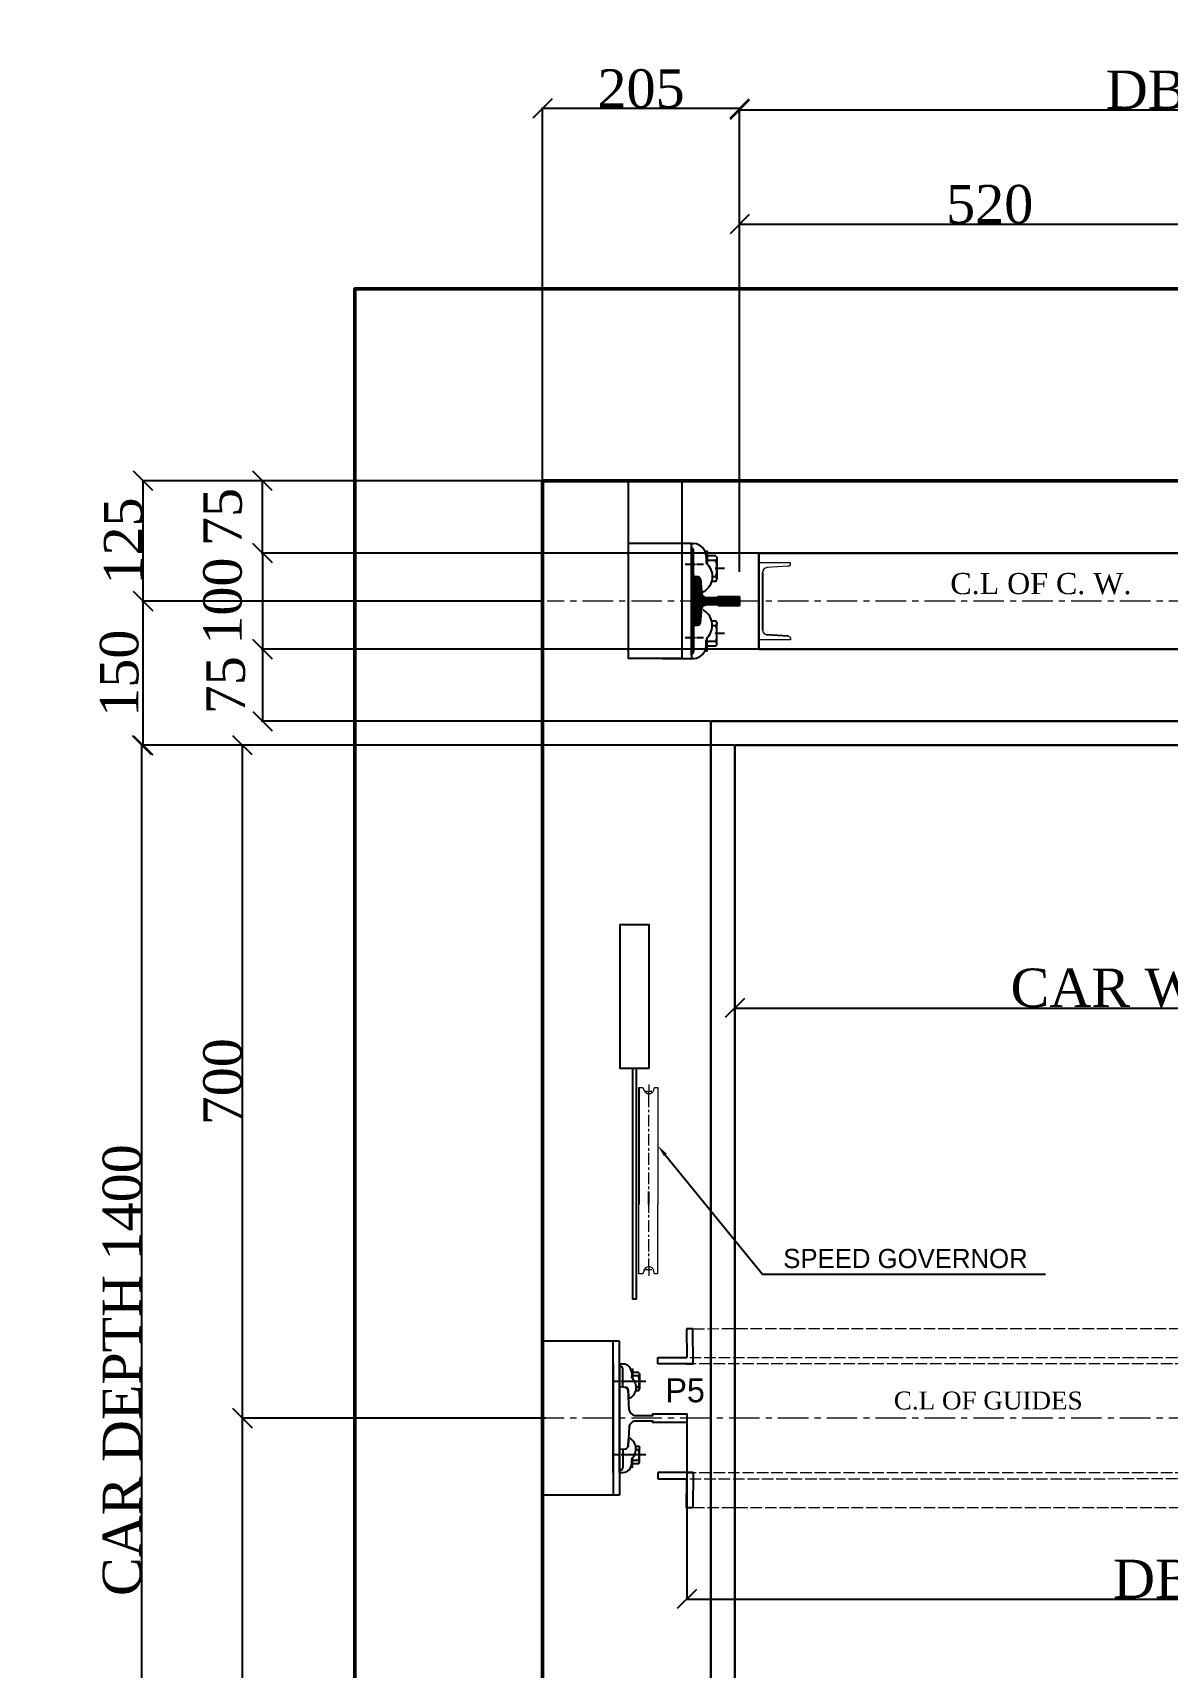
# Model space of a CAD drawing. Header units: millimetres. Extents: x 130 to 2662, y 155 to 3351.
# Drawn here: x 130 to 1310, y 1564 to 3265 of the extents above; entities that cross this region are included whole.
import ezdxf
from ezdxf import colors
from ezdxf.entities.mleader import LeaderData, LeaderLine
from ezdxf.math import Vec2, Vec3

# ---------------------------------------------------------------- set-up
doc = ezdxf.new("R2010")
doc.units = ezdxf.units.MM
for name, pattern in [('ACAD_ISO02W100', [15, 12, -3]), ('ACAD_ISO10W100', [18, 12, -3, 0, -3]), ('CENTER', [50.8, 31.75, -6.35, 6.35, -6.35])]:
    doc.linetypes.add(name, pattern=pattern)
for name, color, linetype in [('7', 6, 'ACAD_ISO10W100'), ('PDF_0', 7, 'Continuous'), ('PDF_gide rail', 7, 'Continuous')]:
    doc.layers.add(name, color=color, linetype=linetype)
for name, color, linetype, lineweight in [('CL', 2, 'CENTER', 0), ('DL', 8, 'ACAD_ISO02W100', 0), ('step&guides', 3, 'Continuous', 30), ('Wall', 1, 'Continuous', 50)]:
    doc.layers.add(name, color=color, linetype=linetype, lineweight=lineweight)
doc.styles.add('nassar2', font='cent.shx', dxfattribs={"height": 60})
doc.styles.add('top', font='cent.shx', dxfattribs={"height": 40})
doc.dimstyles.new('top', dxfattribs={"dimtxt": 35, "dimasz": 20, "dimexe": 1.25, "dimexo": 0.625, "dimtad": 1, "dimtxsty": 'top', "dimblk": 'OBLIQUE', "dimcen": 2.5, "dimadec": 0, "dimazin": 0, "dimtfac": 1, "dimtmove": 0, "dimatfit": 3, "dimldrblk": 'OBLIQUE', "dimfxl": 1, "dimarcsym": 0})
pattern_1 = [(45, (18899.27063, -6697.71146), (-0.08838834765, 0.08838834765), [])]

# ---------------------------------------------------------------- blocks, each defined once
blk = doc.blocks.new('_Oblique')
at = {"color": 0, "linetype": 'ByBlock', "lineweight": -2}
blk.add_line((-0.5, -0.5), (0.5, 0.5), dxfattribs=at)
blk = doc.blocks.new('*D3')
at = {"color": 0, "lineweight": -2, "transparency": 16777216}
for p, q in [((864.9, 2799.2), (864.9, 3066.8)), ((864.9, 3065.6), (1384.9, 3065.6)), ((1384.9, 3031.2), (1384.9, 3066.8))]:
    blk.add_line(p, q, dxfattribs=at)
at = {"layer": 'Defpoints', "color": 0, "transparency": 16777216}
for p in [(1384.9, 3065.6), (1384.9, 3030.5), (864.9, 2798.6)]:
    blk.add_point(p, dxfattribs=at)
at = {"color": 0, "lineweight": -2, "transparency": 16777216, "xscale": 20, "yscale": 20, "zscale": 20, "rotation": 180}
blk.add_blockref('_Oblique', (864.9, 3065.6), dxfattribs=at)
at = {"color": 0, "lineweight": -2, "transparency": 16777216, "xscale": 20, "yscale": 20, "zscale": 20}
blk.add_blockref('_Oblique', (1384.9, 3065.6), dxfattribs=at)
at = {"color": 0, "transparency": 16777216, "insert": (1124.9, 3086.2), "char_height": 40, "attachment_point": 5, "style": 'top'}
blk.add_mtext('520', dxfattribs=at)
blk = doc.blocks.new('*D5')
at = {"color": 0, "lineweight": -2, "transparency": 16777216}
for p, q in [((864.9, 2704), (864.9, 3185.9)), ((864.9, 3184.6), (1904.9, 3184.6)), ((1904.9, 2704), (1904.9, 3185.9))]:
    blk.add_line(p, q, dxfattribs=at)
at = {"layer": 'Defpoints', "color": 0, "transparency": 16777216}
for p in [(1904.9, 3184.6), (864.9, 2703.4), (1904.9, 2703.4)]:
    blk.add_point(p, dxfattribs=at)
at = {"color": 0, "lineweight": -2, "transparency": 16777216, "xscale": 20, "yscale": 20, "zscale": 20, "rotation": 180}
blk.add_blockref('_Oblique', (864.9, 3184.6), dxfattribs=at)
at = {"color": 0, "lineweight": -2, "transparency": 16777216, "xscale": 20, "yscale": 20, "zscale": 20}
blk.add_blockref('_Oblique', (1904.9, 3184.6), dxfattribs=at)
at = {"color": 0, "transparency": 16777216, "insert": (1384.9, 3205.2), "char_height": 40, "attachment_point": 5, "style": 'top'}
blk.add_mtext('DBG  1040', dxfattribs=at)
blk = doc.blocks.new('*D6')
at = {"color": 0, "lineweight": -2, "transparency": 16777216}
for p, q in [((659.9, 2674.2), (659.9, 3187.1)), ((864.9, 3185.9), (659.9, 3185.9)), ((864.9, 2709.8), (864.9, 3187.1))]:
    blk.add_line(p, q, dxfattribs=at)
at = {"layer": 'Defpoints', "color": 0, "transparency": 16777216}
for p in [(659.9, 3185.9), (864.9, 2709.2), (659.9, 2673.6)]:
    blk.add_point(p, dxfattribs=at)
at = {"color": 0, "lineweight": -2, "transparency": 16777216, "xscale": 20, "yscale": 20, "zscale": 20, "rotation": 180}
blk.add_blockref('_Oblique', (659.9, 3185.9), dxfattribs=at)
at = {"color": 0, "lineweight": -2, "transparency": 16777216, "xscale": 20, "yscale": 20, "zscale": 20}
blk.add_blockref('_Oblique', (864.9, 3185.9), dxfattribs=at)
at = {"color": 0, "transparency": 16777216, "insert": (762.4, 3206.5), "char_height": 40, "attachment_point": 5, "style": 'top'}
blk.add_mtext('205', dxfattribs=at)
blk = doc.blocks.new('*D18')
at = {"color": 0, "lineweight": -2, "transparency": 16777216}
for p, q in [((859.2, 2523.6), (242.3, 2523.6)), ((243.5, 1123.6), (243.5, 2523.6)), ((884.2, 1123.6), (242.3, 1123.6))]:
    blk.add_line(p, q, dxfattribs=at)
at = {"layer": 'Defpoints', "color": 0, "transparency": 16777216}
for p in [(243.5, 2523.6), (859.9, 2523.6), (884.9, 1123.6)]:
    blk.add_point(p, dxfattribs=at)
at = {"color": 0, "lineweight": -2, "transparency": 16777216, "xscale": 20, "yscale": 20, "zscale": 20}
for p, rotation in [((243.5, 2523.6), 90), ((243.5, 1123.6), 270)]:
    blk.add_blockref('_Oblique', p, dxfattribs=dict(at, rotation=rotation))
at = {"color": 0, "transparency": 16777216, "insert": (222.9, 1873.6), "char_height": 40, "attachment_point": 5, "rotation": 90, "style": 'top'}
blk.add_mtext('CAR DEPTH 1400', dxfattribs=at)
blk = doc.blocks.new('*D28')
at = {"color": 0, "lineweight": -2, "transparency": 16777216}
for p, q in [((664.2, 1823.6), (346.9, 1823.6)), ((348.1, 1123.6), (348.1, 1823.6)), ((464.2, 1123.6), (346.9, 1123.6))]:
    blk.add_line(p, q, dxfattribs=at)
at = {"layer": 'Defpoints', "color": 0, "transparency": 16777216}
for p in [(348.1, 1823.6), (664.9, 1823.6), (464.9, 1123.6)]:
    blk.add_point(p, dxfattribs=at)
at = {"color": 0, "lineweight": -2, "transparency": 16777216, "xscale": 20, "yscale": 20, "zscale": 20}
for p, rotation in [((348.1, 1823.6), 90), ((348.1, 1123.6), 270)]:
    blk.add_blockref('_Oblique', p, dxfattribs=dict(at, rotation=rotation))
at = {"color": 0, "transparency": 16777216, "insert": (327.5, 1473.6), "char_height": 40, "attachment_point": 5, "rotation": 90, "style": 'top'}
blk.add_mtext('700', dxfattribs=at)
blk = doc.blocks.new('*D19')
at = {"color": 0, "lineweight": -2, "transparency": 16777216}
for p, q in [((464.2, 2523.6), (346.9, 2523.6)), ((348.1, 1823.6), (348.1, 2523.6)), ((464.2, 1823.6), (346.9, 1823.6))]:
    blk.add_line(p, q, dxfattribs=at)
at = {"layer": 'Defpoints', "color": 0, "transparency": 16777216}
for p in [(348.1, 2523.6), (464.9, 2523.6), (464.9, 1823.6)]:
    blk.add_point(p, dxfattribs=at)
at = {"color": 0, "lineweight": -2, "transparency": 16777216, "xscale": 20, "yscale": 20, "zscale": 20}
for p, rotation in [((348.1, 2523.6), 90), ((348.1, 1823.6), 270)]:
    blk.add_blockref('_Oblique', p, dxfattribs=dict(at, rotation=rotation))
at = {"color": 0, "transparency": 16777216, "insert": (327.5, 2173.6), "char_height": 40, "attachment_point": 5, "rotation": 90, "style": 'top'}
blk.add_mtext('700', dxfattribs=at)
blk = doc.blocks.new('*D20')
at = {"color": 0, "lineweight": -2, "transparency": 16777216}
for p, q in [((659.2, 2798.6), (243.5, 2798.6)), ((244.8, 2673.6), (244.8, 2798.6)), ((659.2, 2673.6), (243.5, 2673.6))]:
    blk.add_line(p, q, dxfattribs=at)
at = {"layer": 'Defpoints', "color": 0, "transparency": 16777216}
for p in [(244.8, 2798.6), (659.9, 2798.6), (659.9, 2673.6)]:
    blk.add_point(p, dxfattribs=at)
at = {"color": 0, "lineweight": -2, "transparency": 16777216, "xscale": 20, "yscale": 20, "zscale": 20}
for p, rotation in [((244.8, 2798.6), 90), ((244.8, 2673.6), 270)]:
    blk.add_blockref('_Oblique', p, dxfattribs=dict(at, rotation=rotation))
at = {"color": 0, "transparency": 16777216, "insert": (224.2, 2736.1), "char_height": 40, "attachment_point": 5, "rotation": 90, "style": 'top'}
blk.add_mtext('125', dxfattribs=at)
blk = doc.blocks.new('*D29')
at = {"color": 0, "lineweight": -2, "transparency": 16777216}
for p, q in [((1959.9, 1827.5), (1959.9, 1634.2)), ((809.9, 1818.5), (809.9, 1634.2)), ((809.9, 1635.5), (1959.9, 1635.5))]:
    blk.add_line(p, q, dxfattribs=at)
at = {"layer": 'Defpoints', "color": 0, "transparency": 16777216}
for p in [(1959.9, 1828.1), (809.9, 1819.1), (1959.9, 1635.5)]:
    blk.add_point(p, dxfattribs=at)
at = {"color": 0, "lineweight": -2, "transparency": 16777216, "xscale": 20, "yscale": 20, "zscale": 20, "rotation": 180}
blk.add_blockref('_Oblique', (809.9, 1635.5), dxfattribs=at)
at = {"color": 0, "lineweight": -2, "transparency": 16777216, "xscale": 20, "yscale": 20, "zscale": 20}
blk.add_blockref('_Oblique', (1959.9, 1635.5), dxfattribs=at)
at = {"color": 0, "transparency": 16777216, "insert": (1384.9, 1656.1), "char_height": 40, "attachment_point": 5, "style": 'top'}
blk.add_mtext('DBG 1150', dxfattribs=at)
blk = doc.blocks.new('*D30')
at = {"color": 0, "lineweight": -2, "transparency": 16777216}
for p, q in [((859.9, 2523), (859.9, 2249)), ((1909.9, 2523), (1909.9, 2249)), ((859.9, 2250.3), (1909.9, 2250.3))]:
    blk.add_line(p, q, dxfattribs=at)
at = {"layer": 'Defpoints', "color": 0, "transparency": 16777216}
for p in [(859.9, 2523.6), (1909.9, 2523.6), (1909.9, 2250.3)]:
    blk.add_point(p, dxfattribs=at)
at = {"color": 0, "lineweight": -2, "transparency": 16777216, "xscale": 20, "yscale": 20, "zscale": 20, "rotation": 180}
blk.add_blockref('_Oblique', (859.9, 2250.3), dxfattribs=at)
at = {"color": 0, "lineweight": -2, "transparency": 16777216, "xscale": 20, "yscale": 20, "zscale": 20}
blk.add_blockref('_Oblique', (1909.9, 2250.3), dxfattribs=at)
at = {"color": 0, "transparency": 16777216, "insert": (1384.9, 2270.9), "char_height": 40, "attachment_point": 5, "style": 'top'}
blk.add_mtext('CAR WIDTH 1050', dxfattribs=at)
blk = doc.blocks.new('*D22')
at = {"color": 0, "lineweight": -2, "transparency": 16777216}
for p, q in [((299, 2673.6), (243.5, 2673.6)), ((244.8, 2523.6), (244.8, 2673.6)), ((859.2, 2523.6), (243.5, 2523.6))]:
    blk.add_line(p, q, dxfattribs=at)
at = {"layer": 'Defpoints', "color": 0, "transparency": 16777216}
for p in [(244.8, 2673.6), (299.6, 2673.6), (859.9, 2523.6)]:
    blk.add_point(p, dxfattribs=at)
at = {"color": 0, "lineweight": -2, "transparency": 16777216, "xscale": 20, "yscale": 20, "zscale": 20}
for p, rotation in [((244.8, 2673.6), 90), ((244.8, 2523.6), 270)]:
    blk.add_blockref('_Oblique', p, dxfattribs=dict(at, rotation=rotation))
at = {"color": 0, "transparency": 16777216, "insert": (220, 2598.6), "char_height": 40, "attachment_point": 5, "rotation": 90, "style": 'top'}
blk.add_mtext('150', dxfattribs=at)
blk = doc.blocks.new('*D31')
at = {"color": 0, "lineweight": -2, "transparency": 16777216}
for p, q in [((884.2, 2723.6), (367.5, 2723.6)), ((368.8, 2723.6), (368.8, 2623.6)), ((884.2, 2623.6), (367.5, 2623.6))]:
    blk.add_line(p, q, dxfattribs=at)
at = {"layer": 'Defpoints', "color": 0, "transparency": 16777216}
for p in [(884.9, 2723.6), (368.8, 2623.6), (884.9, 2623.6)]:
    blk.add_point(p, dxfattribs=at)
at = {"color": 0, "lineweight": -2, "transparency": 16777216, "xscale": 20, "yscale": 20, "zscale": 20}
for p, rotation in [((368.8, 2723.6), 90), ((368.8, 2623.6), 270)]:
    blk.add_blockref('_Oblique', p, dxfattribs=dict(at, rotation=rotation))
at = {"color": 0, "transparency": 16777216, "insert": (327.5, 2673.6), "char_height": 40, "attachment_point": 5, "rotation": 90, "style": 'top'}
blk.add_mtext('100', dxfattribs=at)
blk = doc.blocks.new('*D32')
at = {"color": 0, "lineweight": -2, "transparency": 16777216}
for p, q in [((884.2, 2623.6), (367.5, 2623.6)), ((368.8, 2623.6), (368.8, 2548.6)), ((834.2, 2548.6), (367.5, 2548.6))]:
    blk.add_line(p, q, dxfattribs=at)
at = {"layer": 'Defpoints', "color": 0, "transparency": 16777216}
for p in [(884.9, 2623.6), (368.8, 2548.6), (834.9, 2548.6)]:
    blk.add_point(p, dxfattribs=at)
at = {"color": 0, "lineweight": -2, "transparency": 16777216, "xscale": 20, "yscale": 20, "zscale": 20}
for p, rotation in [((368.8, 2623.6), 90), ((368.8, 2548.6), 270)]:
    blk.add_blockref('_Oblique', p, dxfattribs=dict(at, rotation=rotation))
at = {"color": 0, "transparency": 16777216, "insert": (330.8, 2586.1), "char_height": 40, "attachment_point": 5, "rotation": 90, "style": 'top'}
blk.add_mtext('75', dxfattribs=at)
blk = doc.blocks.new('*D23')
at = {"color": 0, "lineweight": -2, "transparency": 16777216}
for p, q in [((368.8, 2723.6), (368.8, 2798.6)), ((369.4, 2798.6), (370, 2798.6)), ((369.4, 2723.6), (370, 2723.6))]:
    blk.add_line(p, q, dxfattribs=at)
at = {"layer": 'Defpoints', "color": 0, "transparency": 16777216}
for p in [(368.8, 2798.6), (368.8, 2798.6), (368.8, 2723.6)]:
    blk.add_point(p, dxfattribs=at)
at = {"color": 0, "lineweight": -2, "transparency": 16777216, "xscale": 20, "yscale": 20, "zscale": 20}
for p, rotation in [((368.8, 2798.6), 90), ((368.8, 2723.6), 270)]:
    blk.add_blockref('_Oblique', p, dxfattribs=dict(at, rotation=rotation))
at = {"color": 0, "transparency": 16777216, "insert": (327.5, 2761.1), "char_height": 40, "attachment_point": 5, "rotation": 90, "style": 'top'}
blk.add_mtext('75', dxfattribs=at)

msp = doc.modelspace()

# ---------------------------------------------------------------- hatches: boundary and pattern name
h = msp.add_hatch()
h.set_pattern_fill('ANSI31', color=256)
h.set_pattern_definition(pattern_1)
h.paths.add_polyline_path([(814.853, 2698.702), (820.152, 2698.702, -0.26508525), (823.653, 2696.018), (825.467, 2681.569, 0.36605419), (830.045, 2677.334), (842.625, 2677.334), (842.625, 2678.234), (864.853, 2678.234), (864.853, 2673.702), (814.853, 2673.702)])
h = msp.add_hatch()
h.set_pattern_fill('ANSI31', color=256)
h.set_pattern_definition(pattern_1)
edge = h.paths.add_edge_path()
edge.add_line((814.853, 2648.23), (820.152, 2648.23))
edge.add_arc((819.548, 2652.643), 4.453, 277.78596, 337.173125)
edge.add_line((823.653, 2650.915), (825.467, 2665.363))
edge.add_arc((830.261, 2664.773), 4.83, 452.566246, 532.987701, ccw=False)
edge.add_line((830.045, 2669.599), (842.625, 2669.599))
edge.add_line((842.625, 2669.599), (842.625, 2668.698))
edge.add_line((842.625, 2668.698), (864.853, 2668.698))
edge.add_line((864.853, 2668.698), (864.853, 2673.702))
edge.add_line((864.853, 2673.702), (814.853, 2673.702))
edge.add_line((814.853, 2673.702), (814.853, 2648.23))

# ---------------------------------------------------------------- linework, layer by layer
for p, q in [((664.853, 2798.584), (2104.853, 2798.584)), ((814.853, 2698.466), (814.853, 2733.518)), ((820.152, 2698.702), (814.853, 2698.702)), ((814.853, 2698.466), (814.853, 2648.466)), ((888.629, 2703.302), (888.629, 2643.356)), ((830.045, 2677.334), (842.625, 2677.334)), ((830.045, 2669.982), (842.625, 2669.982)), ((842.625, 2677.334), (842.625, 2678.352)), ((842.625, 2678.352), (864.853, 2678.352)), ((842.625, 2678.234), (864.853, 2678.234)), ((842.625, 2670.071), (842.625, 2669.052)), ((864.853, 2678.352), (864.853, 2669.052)), ((864.853, 2678.352), (864.853, 2669.052)), ((864.853, 2669.052), (864.853, 2678.352)), ((864.853, 2678.234), (864.853, 2668.934)), ((864.853, 2678.234), (864.853, 2668.934)), ((842.625, 2669.052), (864.853, 2669.052)), ((842.625, 2668.934), (864.853, 2668.934)), ((820.152, 2648.702), (814.853, 2648.702)), ((814.853, 2648.466), (814.853, 2613.886)), ((820.152, 2648.702), (814.988, 2648.702)), ((759.99, 2167.722), (759.99, 2046.057)), ((770.523, 2046.057), (770.523, 2059.383)), ((739.853, 1903.584), (659.853, 1903.584)), ((739.853, 1856.084), (739.853, 1791.084)), ((809.853, 1828.084), (809.853, 1819.084)), ((739.853, 1743.584), (659.853, 1743.584))]:
    msp.add_line(p, q)
at = {"ltscale": 5, "transparency": 33554666}
for p, q in [((816.371, 1916.659), (809.797, 1916.649)), ((809.797, 1916.649), (809.843, 1886.702)), ((816.427, 1880.138), (816.371, 1916.659)), ((779.896, 1886.656), (809.843, 1886.702)), ((779.906, 1880.082), (779.896, 1886.656)), ((816.427, 1880.138), (779.906, 1880.082)), ((809.853, 1880.128), (816.427, 1880.138)), ((779.906, 1767.086), (779.896, 1760.513)), ((779.896, 1760.513), (809.843, 1760.467)), ((816.427, 1767.03), (779.906, 1767.086)), ((809.797, 1730.52), (809.843, 1760.467)), ((809.853, 1767.04), (816.427, 1767.03)), ((816.427, 1767.03), (816.371, 1730.51)), ((816.371, 1730.51), (809.797, 1730.52))]:
    msp.add_line(p, q, dxfattribs=at)
for points in [[(804.853, 2613.886), (749.441, 2613.886), (749.441, 2798.584), (804.853, 2798.584)], [(770.55, 2187.3), (740.55, 2187.3), (740.55, 2337.3), (770.55, 2337.3)], [(757.542, 2187.3), (753.558, 2187.3), (753.562, 1947.67), (757.546, 1947.67)]]:
    msp.add_lwpolyline(points, close=True)
for points in [[(814.853, 2733.518), (749.441, 2733.518)], [(814.853, 2613.65), (784.853, 2613.65)]]:
    msp.add_lwpolyline(points)
at = {"color": 7, "linetype": 'Continuous', "lineweight": 20, "true_color": 0x000007}
for points in [[(759.99, 2167.722), (764.203, 2167.722), (765.783, 2164.035)], [(770.523, 2170.882), (770.523, 2163.509), (766.837, 2163.509)], [(770.523, 2160.875), (770.523, 2163.509), (770.523, 2163.509)], [(773.683, 2163.509), (770.523, 2163.509), (770.523, 2163.509)], [(770.523, 2147.181), (770.523, 2160.875), (770.523, 2160.875)], [(775.264, 2164.035), (776.317, 2167.722), (780.004, 2167.722), (780.004, 2046.057)], [(770.523, 2141.914), (770.523, 2144.548), (770.523, 2144.548)], [(770.523, 2127.167), (770.523, 2139.281), (770.523, 2139.281)], [(770.523, 2121.9), (770.523, 2124.534), (770.523, 2124.534)], [(770.523, 2107.153), (770.523, 2119.267), (770.523, 2119.267)], [(770.523, 2101.886), (770.523, 2104.519), (770.523, 2104.519)], [(770.523, 2087.139), (770.523, 2099.779), (770.523, 2099.779)], [(770.523, 2081.872), (770.523, 2084.505), (770.523, 2084.505)], [(770.523, 2067.124), (770.523, 2079.238), (770.523, 2079.238)], [(770.523, 2061.858), (770.523, 2064.491), (770.523, 2064.491)], [(759.99, 1973.901), (759.99, 2046.057), (759.99, 2046.057)], [(770.523, 2037.103), (770.523, 2046.057), (770.523, 2046.057)], [(780.004, 1973.901), (780.004, 2046.057), (780.004, 2046.057), (780.004, 2046.057)], [(770.523, 2032.363), (770.523, 2034.996), (770.523, 2034.996)], [(770.523, 2017.616), (770.523, 2029.73), (770.523, 2029.73)], [(770.523, 2012.349), (770.523, 2014.456), (770.523, 2014.456)], [(770.523, 1997.075), (770.523, 2009.715), (770.523, 2009.715)], [(770.523, 1992.335), (770.523, 1994.968), (770.523, 1994.968)], [(770.523, 1980.748), (770.523, 1989.701), (770.523, 1989.701)], [(765.783, 1977.587), (764.203, 1973.901), (759.99, 1973.901)], [(770.523, 1980.748), (770.523, 1978.114), (766.837, 1978.114)], [(773.683, 1978.114), (770.523, 1978.114), (770.523, 1971.794)], [(780.004, 1973.901), (776.317, 1973.901), (775.264, 1977.587)]]:
    msp.add_lwpolyline(points, dxfattribs=at)
for points in [[(770.523, 2160.875), (768.417, 2160.875), (766.31, 2162.455), (765.783, 2164.562)], [(775.264, 2164.562), (774.737, 2162.455), (772.63, 2160.875), (770.523, 2160.875)], [(765.783, 1978.114), (766.31, 1980.221), (768.417, 1981.274), (770.523, 1981.274)], [(770.523, 1981.274), (772.63, 1981.274), (774.737, 1980.221), (775.264, 1978.114)]]:
    msp.add_open_spline(points, degree=3, dxfattribs=at)
at = {"color": 7, "linetype": 'Continuous', "lineweight": 20}
msp.add_open_spline([(770.523, 1981.274), (772.63, 1981.274), (774.737, 1980.221), (775.264, 1978.114)], degree=3, dxfattribs=at)
at = {"layer": 'CL'}
for p, q in [((2104.853, 2673.584), (664.853, 2673.584)), ((2104.853, 1823.584), (664.853, 1823.584))]:
    msp.add_line(p, q, dxfattribs=at)
at = {"layer": 'DL'}
for p, q in [((1953.335, 1916.659), (809.797, 1916.395)), ((1980.027, 1886.671), (779.896, 1886.341)), ((1989.8, 1880.138), (779.906, 1880.082)), ((1989.8, 1767.03), (779.905, 1766.754)), ((1980.027, 1760.498), (809.843, 1760.284)), ((1953.335, 1730.51), (814.322, 1730.254))]:
    msp.add_line(p, q, dxfattribs=at)
at = {"layer": 'PDF_0', "lineweight": 25}
for points in [[(814.853, 2733.518), (817.354, 2733.518)], [(814.853, 2730.054), (814.853, 2616.878)], [(814.853, 2616.878), (814.853, 2730.054)], [(814.853, 2730.054), (814.853, 2616.878)], [(816.866, 2700.811), (816.866, 2726.684)], [(840.298, 2720.826), (831.023, 2720.826)], [(818.182, 2711.713), (808.168, 2711.713)], [(820.117, 2711.713), (819.078, 2711.713)], [(827.384, 2711.713), (820.743, 2711.713)], [(830.047, 2720.338), (830.047, 2714.48)], [(840.298, 2707.645), (839.322, 2707.645)], [(841.254, 2718.185), (841.254, 2696.705)], [(849.086, 2707.645), (841.275, 2707.645)], [(849.086, 2707.645), (841.275, 2707.645)], [(822.236, 2698.858), (820.283, 2698.858), (817.667, 2698.947)], [(824.189, 2696.417), (825.165, 2684.701)], [(836.393, 2699.346), (840.298, 2699.346)], [(824.189, 2650.988), (825.165, 2662.704)], [(816.866, 2646.594), (816.866, 2620.721)], [(822.236, 2648.547), (820.283, 2648.547), (817.667, 2648.458)], [(836.393, 2648.058), (840.298, 2648.058)], [(840.298, 2639.76), (839.322, 2639.76)], [(841.254, 2629.22), (841.254, 2650.699)], [(849.086, 2639.76), (841.275, 2639.76)], [(849.086, 2639.76), (841.275, 2639.76)], [(915.534, 2637.22), (892.877, 2638.636)], [(818.182, 2635.221), (808.168, 2635.221)], [(820.117, 2635.221), (819.078, 2635.221)], [(827.384, 2635.221), (820.743, 2635.221)], [(830.047, 2627.067), (830.047, 2632.925)], [(840.298, 2626.579), (831.023, 2626.579)], [(814.853, 2613.886), (817.354, 2613.886)], [(733.361, 1766.996), (733.361, 1903.584)], [(739.853, 1766.996), (739.853, 1903.584)], [(733.361, 1880.172), (733.361, 1766.996)], [(733.361, 1766.996), (733.361, 1880.172)], [(733.361, 1880.172), (733.361, 1766.996)], [(733.361, 1880.172), (733.361, 1743.584)], [(739.853, 1880.172), (739.853, 1766.996)], [(739.853, 1880.172), (743.66, 1880.172)], [(739.853, 1880.172), (739.853, 1743.584)], [(741.237, 1877.404), (739.853, 1877.404)], [(742.622, 1880.172), (742.622, 1880.172)], [(743.314, 1856.985), (743.314, 1875.327)], [(752.658, 1870.828), (752.658, 1866.675)], [(759.925, 1871.174), (753.35, 1871.174)], [(733.624, 1861.83), (732.585, 1861.83)], [(740.891, 1861.83), (734.25, 1861.83)], [(742.276, 1861.83), (741.583, 1861.83)], [(749.889, 1861.83), (742.968, 1861.83)], [(747.121, 1855.601), (745.736, 1855.601), (743.889, 1855.76)], [(751.273, 1861.83), (750.235, 1861.83)], [(758.541, 1861.83), (751.62, 1861.83)], [(757.157, 1855.947), (759.925, 1855.947)], [(759.925, 1861.83), (758.887, 1861.83)], [(767.193, 1861.83), (760.271, 1861.83)], [(760.603, 1869.302), (760.603, 1854.075)], [(748.963, 1852.758), (749.333, 1845.572)], [(749.197, 1845.565), (749.197, 1845.565)], [(743.314, 1790.183), (743.314, 1771.841)], [(748.963, 1794.41), (749.333, 1801.597)], [(749.197, 1801.604), (749.197, 1801.604)], [(757.157, 1791.222), (759.925, 1791.222)], [(760.603, 1777.866), (760.603, 1793.094)], [(733.624, 1785.338), (732.585, 1785.338)], [(740.891, 1785.338), (734.25, 1785.338)], [(741.237, 1769.765), (739.853, 1769.765)], [(742.276, 1785.338), (741.583, 1785.338)], [(749.889, 1785.338), (742.968, 1785.338)], [(751.273, 1785.338), (750.235, 1785.338)], [(758.541, 1785.338), (751.62, 1785.338)], [(752.658, 1776.34), (752.658, 1780.493)], [(759.925, 1775.994), (753.35, 1775.994)], [(759.925, 1785.338), (758.887, 1785.338)], [(767.193, 1785.338), (760.271, 1785.338)], [(739.853, 1766.996), (743.66, 1766.996)], [(742.622, 1766.996), (742.622, 1766.996)]]:
    msp.add_lwpolyline(points, dxfattribs=at)
for points in [[(829.07, 2725.708), (831.023, 2725.708), (831.023, 2712.039, -0.19879356), (830.047, 2714.235)], [(831.035, 2712.043, -0.4769017), (828.07, 2683.591, -0.14500939), (826.874, 2683.236)], [(840.302, 2720.427, -0.42555746), (840.298, 2715.944), (831.023, 2715.944)], [(835.905, 2694.464), (840.298, 2694.464, 0.42555746), (840.302, 2698.948)], [(831.035, 2635.362, 0.4769017), (828.07, 2663.814, 0.14500939), (826.874, 2664.168)], [(835.905, 2652.94), (840.298, 2652.94, -0.42555746), (840.302, 2648.457)], [(829.07, 2621.697), (831.023, 2621.697), (831.023, 2635.366, 0.19879356), (830.047, 2633.169)], [(840.302, 2626.977, 0.42555746), (840.298, 2631.461), (831.023, 2631.461)], [(751.966, 1874.635), (753.35, 1874.635), (753.35, 1864.945, -0.19879356), (752.658, 1866.502)], [(759.928, 1870.892, -0.42555746), (759.925, 1867.713), (753.35, 1867.713)], [(753.358, 1864.948, -0.4769017), (751.256, 1844.778, -0.14500939), (750.408, 1844.526)], [(756.811, 1852.486), (759.925, 1852.486, 0.42555746), (759.928, 1855.664)], [(753.358, 1782.221, 0.4769017), (751.256, 1802.391, 0.14500939), (750.408, 1802.642)], [(756.811, 1794.682), (759.925, 1794.682, -0.42555746), (759.928, 1791.504)], [(751.966, 1772.534), (753.35, 1772.534), (753.35, 1782.224, 0.19879356), (752.658, 1780.666)], [(759.928, 1776.277, 0.42555746), (759.925, 1779.455), (753.35, 1779.455)]]:
    msp.add_lwpolyline(points, format="xyb", dxfattribs=at)
at = {"layer": 'PDF_0', "lineweight": 13}
msp.add_lwpolyline([(915.534, 2637.22), (916.006, 2637.22), (916.478, 2636.748), (916.95, 2636.276), (917.422, 2635.804), (917.894, 2635.332), (917.894, 2634.86), (917.894, 2633.444), (884.853, 2633.444), (884.853, 2713.686), (917.422, 2713.686), (917.422, 2712.27), (917.422, 2711.798), (917.422, 2711.326), (916.95, 2710.854), (916.95, 2710.382), (916.478, 2710.382), (916.006, 2709.91), (915.534, 2709.91), (915.062, 2709.91), (893.349, 2708.494)], dxfattribs=at)
at = {"layer": 'PDF_0', "lineweight": 25}
for centre, radius, start, end in [((813.807, 2726.554), 3.062, 2.434631, 70.02521), ((816.204, 2719.718), 13.848, 1.552295, 85.235699), ((807.836, 2707.401), 33.439, 345.750386, 14.249614), ((818.997, 2700.623), 2.139, 174.959214, 231.567757), ((821.096, 2695.944), 3.129, 8.692489, 68.627127), ((826.436, 2684.455), 1.295, 169.047572, 289.745947), ((818.997, 2646.782), 2.139, 128.432243, 185.040786), ((821.096, 2651.46), 3.129, 291.372873, 351.307511), ((807.836, 2640.004), 33.439, 345.750386, 14.249614), ((813.807, 2620.851), 3.062, 289.97479, 357.565369), ((816.204, 2627.686), 13.848, 274.764301, 358.447705), ((741.145, 1875.235), 2.171, 2.434631, 87.565369), ((742.844, 1870.389), 9.817, 1.552295, 85.235699), ((744.517, 1856.803), 1.217, 171.37106, 238.964463), ((746.601, 1853.152), 2.503, 19.297379, 78.009648), ((736.912, 1861.657), 23.705, 345.750386, 14.249614), ((750.449, 1845.645), 1.119, 183.74321, 267.900618), ((750.449, 1801.524), 1.119, 92.099382, 176.25679), ((744.517, 1790.366), 1.217, 121.035537, 188.62894), ((736.912, 1785.511), 23.705, 345.750386, 14.249614), ((741.145, 1771.934), 2.171, 272.434631, 357.565369), ((742.844, 1776.779), 9.817, 274.764301, 358.447705)]:
    msp.add_arc(centre, radius, start, end, dxfattribs=at)
at = {"layer": 'PDF_0', "lineweight": 13}
for centre, radius, start, end in [((894.671, 2702.551), 6.088, 102.536666, 172.915956), ((893.673, 2643.649), 5.052, 183.31753, 266.638158)]:
    msp.add_arc(centre, radius, start, end, dxfattribs=at)
at = {"layer": 'PDF_gide rail', "lineweight": 25}
for points in [[(823.653, 2696.018), (825.439, 2681.497)], [(823.653, 2651.387), (825.439, 2665.908)], [(823.653, 2651.387), (825.439, 2665.908)], [(745.747, 1791.558), (739.853, 1791.084), (739.853, 1856.084), (739.853, 1856.084)], [(745.747, 1855.611), (739.853, 1856.084), (739.853, 1791.084), (739.853, 1791.084)], [(750.032, 1831.972), (748.963, 1853.98)], [(755.429, 1826.584), (774.582, 1826.584), (774.582, 1828.084), (809.853, 1828.084), (809.853, 1819.084), (774.582, 1819.084), (774.582, 1820.584), (755.429, 1820.584)], [(750.032, 1815.196), (748.963, 1794.41)]]:
    msp.add_lwpolyline(points, dxfattribs=at)
for centre, radius, start, end in [((819.548, 2694.29), 4.453, 22.826875, 82.21404), ((829.939, 2665.47), 4.514, 88.658898, 175.558563), ((830.261, 2682.159), 4.83, 186.566958, 267.433754), ((819.548, 2653.115), 4.453, 277.78596, 337.173125), ((819.548, 2653.115), 4.453, 277.78596, 337.173125), ((745.07, 1851.608), 4.059, 16.461538, 80.409321), ((757.433, 1833.989), 7.671, 195.2431, 254.857488), ((757.433, 1813.179), 7.671, 105.142512, 164.7569), ((745.07, 1795.56), 4.059, 279.590679, 343.538462), ((745.07, 1795.56), 4.059, 279.590679, 343.538462)]:
    msp.add_arc(centre, radius, start, end, dxfattribs=at)
at = {"layer": 'step&guides'}
for p, q in [((834.853, 2548.584), (1934.853, 2548.584)), ((834.853, 2548.584), (834.853, 1098.584)), ((859.853, 2523.584), (1909.853, 2523.584)), ((859.853, 2523.584), (859.853, 1123.584))]:
    msp.add_line(p, q, dxfattribs=at)
msp.add_lwpolyline([(884.853, 2623.584), (1884.853, 2623.565), (1884.853, 2723.565), (884.853, 2723.584)], close=True, dxfattribs=at)
at = {"layer": 'Wall'}
for points in [[(1969.853, 798.584), (2304.853, 798.584), (2304.853, 2998.584), (464.853, 2998.584), (464.853, 798.584), (799.853, 798.584)], [(799.853, 998.584), (659.853, 998.584), (659.853, 2798.584), (2109.853, 2798.584), (2109.853, 998.584), (1969.853, 998.584)]]:
    msp.add_lwpolyline(points, dxfattribs=at)

# ---------------------------------------------------------------- texts
at = {"linetype": 'ACAD_ISO02W100', "ltscale": 4, "transparency": 33554666, "insert": (787.828, 1865.177), "char_height": 25, "attachment_point": 1}
msp.add_mtext_dynamic_manual_height_columns('P5', width=377.71746, gutter_width=125, heights=[0], dxfattribs=at)
at = {"layer": '7', "ltscale": 4, "attachment_point": 1}
for s, width, gutter_width, insert, char_height in [('{\\Fcent|c0;C.L OF C. W.}', 920.85121, 12.5, (1083.949, 2702.847), 22), ('{\\Fcadnw-1|c0;SPEED GOVERNOR}', 812.66208, 175, (910.238, 1999.763), 20), ('\\pxt1;{\\Fcent|c0;C.L OF GUIDES}', 686.44118, 9.318, (1025.224, 1851.346), 18.63605)]:
    msp.add_mtext_dynamic_manual_height_columns(s, width=width, gutter_width=gutter_width, heights=[0], dxfattribs=dict(at, insert=insert, char_height=char_height))

# ---------------------------------------------------------------- dimensions: what is measured, and where the dimension line sits
for base, p1, p2, text, picture, middle in [((1904.853, 3184.601), (864.853, 2703.352), (1904.853, 2703.352), 'DBG  <>', '*D5', (1384.853, 3184.601)), ((1909.853, 2250.257), (859.853, 2523.584), (1909.853, 2523.584), 'CAR WIDTH <>', '*D30', (1384.853, 2250.257)), ((1959.853, 1635.462), (809.853, 1819.084), (1959.853, 1828.084), 'DBG <>', '*D29', (1384.853, 1635.462))]:
    dim = msp.add_linear_dim(base=base, p1=p1, p2=p2, text=text, dimstyle='top')
    dim.commit()
    dim.dimension.update_dxf_attribs({"geometry": picture, "text_midpoint": middle, "dimtype": 160})
for base, p1, p2, picture, middle in [((659.853, 3185.851), (864.853, 2709.182), (659.853, 2673.584), '*D6', (762.353, 3185.851)), ((1384.853, 3065.568), (864.853, 2798.584), (1384.853, 3030.532), '*D3', (1124.853, 3065.568))]:
    dim = msp.add_linear_dim(base=base, p1=p1, p2=p2, dimstyle='top')
    dim.commit()
    dim.dimension.update_dxf_attribs({"geometry": picture, "text_midpoint": middle, "dimtype": 160})
for base, p1, p2, picture, middle in [((244.796, 2798.584), (659.853, 2673.584), (659.853, 2798.584), '*D20', (244.796, 2736.084)), ((348.138, 2523.584), (464.853, 1823.584), (464.853, 2523.584), '*D19', (348.138, 2173.584)), ((348.138, 1823.584), (464.853, 1123.584), (664.853, 1823.584), '*D28', (348.138, 1473.584))]:
    dim = msp.add_linear_dim(base=base, p1=p1, p2=p2, angle=90, dimstyle='top')
    dim.commit()
    dim.dimension.update_dxf_attribs({"geometry": picture, "text_midpoint": middle, "dimtype": 160})
for base, p1, p2, picture, middle in [((368.763, 2798.584), (368.763, 2723.584), (368.763, 2798.584), '*D23', (348.138, 2761.084)), ((368.763, 2623.584), (884.853, 2723.584), (884.853, 2623.584), '*D31', (348.138, 2673.584)), ((244.796, 2673.584), (859.853, 2523.584), (299.626, 2673.584), '*D22', (240.656, 2598.584)), ((368.763, 2548.584), (884.853, 2623.584), (834.853, 2548.584), '*D32', (351.468, 2586.084))]:
    dim = msp.add_linear_dim(base=base, p1=p1, p2=p2, angle=90, dimstyle='top', override={"dimtmove": 1})
    dim.commit()
    dim.dimension.update_dxf_attribs({"geometry": picture, "text_midpoint": middle, "dimtype": 160})
dim = msp.add_linear_dim(base=(243.546, 2523.584), p1=(884.853, 1123.584), p2=(859.853, 2523.584), angle=90, text='CAR DEPTH <>', dimstyle='top')
dim.commit()
dim.dimension.update_dxf_attribs({"geometry": '*D18', "text_midpoint": (243.546, 1873.584), "dimtype": 160})

# ---------------------------------------------------------------- leaders
ml = msp.add_multileader_mtext('Standard')
ml.set_content('', color=256, style='nassar2')
ml.set_leader_properties()
ml.build(insert=Vec2(0, 0))
ml.multileader.update_dxf_attribs({"text_left_attachment_type": 6, "text_right_attachment_type": 6, "arrow_head_size": 12})
ctx = ml.context
ctx.base_point, ctx.char_height, ctx.arrow_head_size, ctx.landing_gap_size, ctx.plane_origin = Vec3(1182.858, 1973.537), 60, 12, 0.09, Vec3(780.299, 2016.174)
ctx.left_attachment, ctx.right_attachment = 6, 6
notes = []
notes.append((ctx, [(0, (1, 1, 0), (888.665, 1973.537), (1, 0), 294.193, [(0, [(780.004, 2106.89)], 0, [])])]))
ctx.mtext.insert, ctx.mtext.flow_direction = Vec3(1182.948, 2033.537), 5
for ctx, leaders in notes:
    for number, flags, end, landing, length, lines in leaders:
        leader = LeaderData()
        leader.index, (leader.has_last_leader_line, leader.has_dogleg_vector, leader.attachment_direction) = number, flags
        leader.last_leader_point, leader.dogleg_vector, leader.dogleg_length = Vec3(end), Vec3(landing), length
        for number, points, colour, breaks in lines:
            line = LeaderLine()
            line.index, line.vertices, line.color, line.breaks = number, Vec3.list(points), colors.encode_raw_color(colour), breaks
            leader.lines.append(line)
        ctx.leaders.append(leader)

doc.saveas('drawing.dxf')
